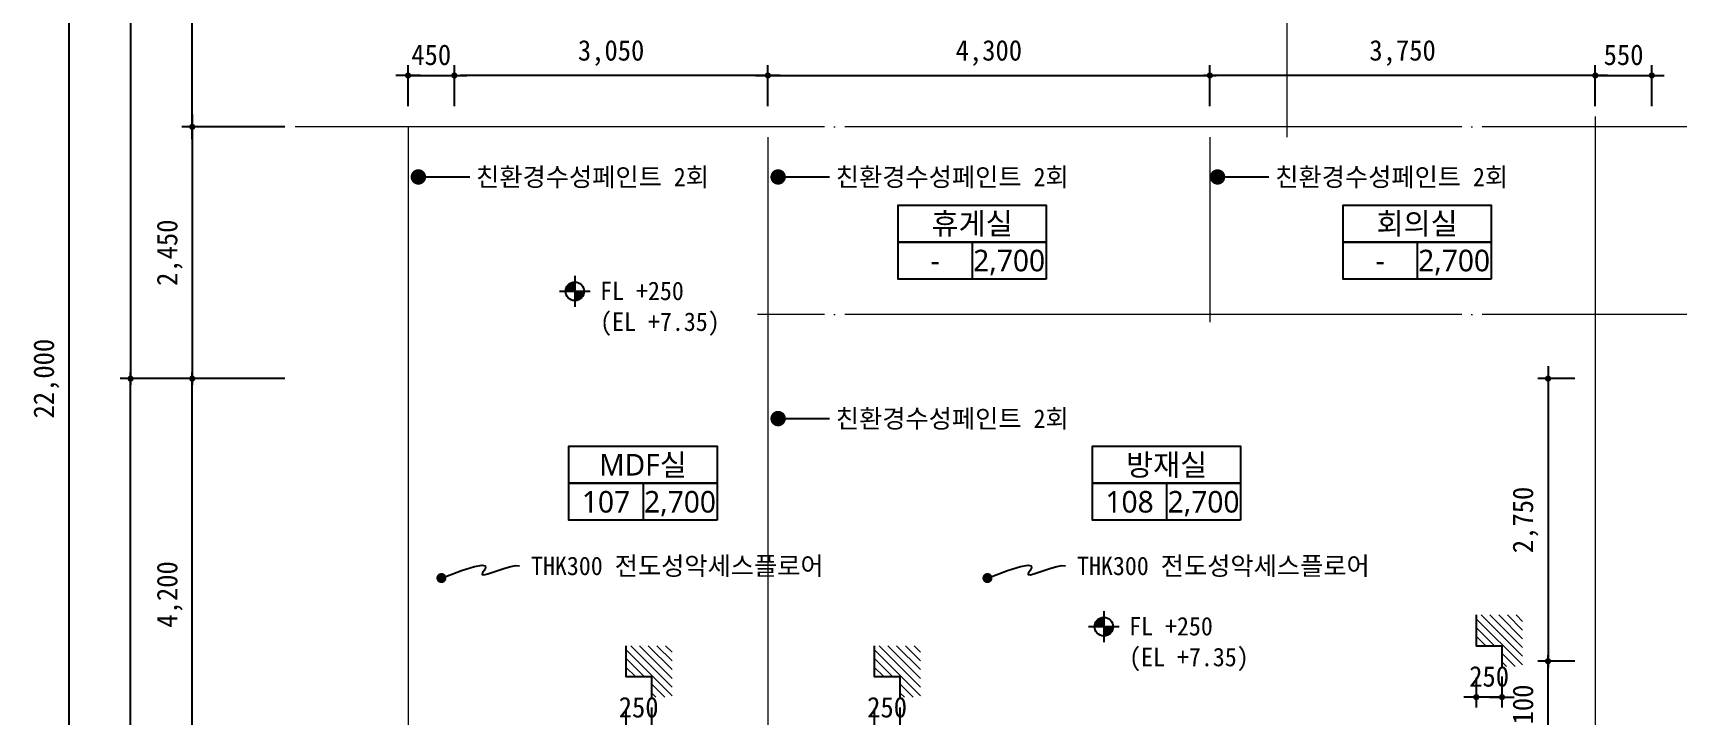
# Model space of a CAD drawing. Header units: inches. Extents: x 158004 to 351834, y 1422 to 34314.
# Drawn here: x 204784 to 220780, y 14360 to 20999 of the extents above; entities that cross this region are included whole.
import ezdxf
from ezdxf.enums import TextEntityAlignment as Align

# ---------------------------------------------------------------- set-up
doc = ezdxf.new("R2010")
doc.units = ezdxf.units.IN
doc.header["$LTSCALE"] = 2
doc.header["$MEASUREMENT"] = 0
doc.linetypes.add('CEN', pattern=[62, 60, -1, 0, -1])
doc.layers.get('0').update_dxf_attribs({"linetype": 'CONTINUOUS'})
for name, color, linetype, lineweight in [('A-AXIS-LINE', 1, 'CEN', 15), ('A-DIMS', 7, 'CONTINUOUS', 25), ('A-MKXS-LEAD', 7, 'CONTINUOUS', 25), ('A-MKXX-NAME', 3, 'CONTINUOUS', 25), ('A-MKXX-SYMB', 7, 'CONTINUOUS', 25), ('A-XXXX-HATC', 8, 'CONTINUOUS', 18), ('A-XXXX-SYMB', 7, 'CONTINUOUS', 25), ('A-XXXX-TXT2', 3, 'CONTINUOUS', 25)]:
    doc.layers.add(name, color=color, linetype=linetype, lineweight=lineweight)
doc.styles.add('HY울릉도L', font='H2GTRE.TTF')
doc.styles.add('돋움체', font='')
doc.styles.add('맑은고딕', font='malgun.ttf')
doc.styles.get('돋움체').set_extended_font_data('DotumChe')
doc.dimstyles.new('CDIM', dxfattribs={"dimtxt": 2, "dimasz": 0.6, "dimexe": 1, "dimexo": 1, "dimgap": 1, "dimtad": 1, "dimdec": 0, "dimrnd": 0.5, "dimzin": 0, "dimdsep": 32, "dimlunit": 6, "dimtxsty": 'HY울릉도L', "dimblk1": '_CIDOT', "dimblk2": '_CIDOT', "dimsah": 1, "dimcen": 4.5, "dimclrd": 2, "dimclre": 2, "dimclrt": 7, "dimadec": 0, "dimazin": 0, "dimtfac": 1, "dimtdec": 0, "dimtix": 1, "dimtmove": 2, "dimatfit": 1, "dimldrblk": '_CIDOT', "dimfxl": 1, "dimtolj": 1, "dimtzin": 0, "dimlwd": -1, "dimarcsym": 0})

# ---------------------------------------------------------------- blocks, each defined once
blk = doc.blocks.new('_CIDOT')
at = {"color": 0, "linetype": 'ByBlock'}
blk.add_line((2, 0), (-1, 0), dxfattribs=at)
at = {"color": 0, "linetype": 'ByBlock', "const_width": 0.5}
blk.add_lwpolyline([(-0.25, 0, 1), (0.25, 0, 1)], format="xyb", close=True, dxfattribs=at)
blk = doc.blocks.new('*D407')
at = {"layer": 'A-DIMS', "lineweight": -2, "transparency": 16777216}
for p, q in [((207234, 28634), (205634, 28634)), ((207234, 17634), (205634, 17634))]:
    blk.add_line(p, q, dxfattribs=at)
at = {"layer": 'A-DIMS', "transparency": 16777216}
blk.add_line((205734, 28574), (205734, 17694), dxfattribs=at)
at = {"layer": 'A-DIMS', "transparency": 16777216, "xscale": 60, "yscale": 60, "zscale": 60}
for p, rotation in [((205734, 28634), 90), ((205734, 17634), 270)]:
    blk.add_blockref('_CIDOT', p, dxfattribs=dict(at, rotation=rotation))
at = {"layer": 'A-DIMS', "color": 3, "transparency": 16777216, "insert": (205515, 23134), "char_height": 200, "attachment_point": 5, "rotation": 90, "style": '돋움체'}
blk.add_mtext('\\A1;11,000', dxfattribs=at)
blk = doc.blocks.new('*D408')
at = {"layer": 'A-DIMS', "lineweight": -2, "transparency": 16777216}
for p, q in [((207234, 20084), (206234, 20084)), ((207234, 17634), (206234, 17634))]:
    blk.add_line(p, q, dxfattribs=at)
at = {"layer": 'A-DIMS', "transparency": 16777216}
blk.add_line((206334, 20024), (206334, 17694), dxfattribs=at)
at = {"layer": 'A-DIMS', "transparency": 16777216, "xscale": 60, "yscale": 60, "zscale": 60}
for p, rotation in [((206334, 20084), 90), ((206334, 17634), 270)]:
    blk.add_blockref('_CIDOT', p, dxfattribs=dict(at, rotation=rotation))
at = {"layer": 'A-DIMS', "color": 3, "transparency": 16777216, "insert": (206115, 18859), "char_height": 200, "attachment_point": 5, "rotation": 90, "style": '돋움체'}
blk.add_mtext('\\A1;2,450', dxfattribs=at)
blk = doc.blocks.new('*D410')
at = {"layer": 'A-DIMS', "lineweight": -2, "transparency": 16777216}
for p, q in [((207234, 28634), (205034, 28634)), ((207234, 6634), (205034, 6634))]:
    blk.add_line(p, q, dxfattribs=at)
at = {"layer": 'A-DIMS', "transparency": 16777216}
blk.add_line((205134, 28574), (205134, 6694), dxfattribs=at)
at = {"layer": 'A-DIMS', "transparency": 16777216, "xscale": 60, "yscale": 60, "zscale": 60}
for p, rotation in [((205134, 28634), 90), ((205134, 6634), 270)]:
    blk.add_blockref('_CIDOT', p, dxfattribs=dict(at, rotation=rotation))
at = {"layer": 'A-DIMS', "color": 3, "transparency": 16777216, "insert": (204915, 17634), "char_height": 200, "attachment_point": 5, "rotation": 90, "style": '돋움체'}
blk.add_mtext('\\A1;22,000', dxfattribs=at)
blk = doc.blocks.new('*D439')
at = {"layer": 'A-DIMS', "lineweight": -2, "transparency": 16777216}
for p, q in [((207234, 17634), (206234, 17634)), ((207234, 13434), (206234, 13434))]:
    blk.add_line(p, q, dxfattribs=at)
at = {"layer": 'A-DIMS', "transparency": 16777216}
blk.add_line((206334, 13494), (206334, 17574), dxfattribs=at)
at = {"layer": 'A-DIMS', "transparency": 16777216, "xscale": 60, "yscale": 60, "zscale": 60}
for p, rotation in [((206334, 17634), 90), ((206334, 13434), 270)]:
    blk.add_blockref('_CIDOT', p, dxfattribs=dict(at, rotation=rotation))
at = {"layer": 'A-DIMS', "color": 3, "transparency": 16777216, "insert": (206115, 15534), "char_height": 200, "attachment_point": 5, "rotation": 90, "style": '돋움체'}
blk.add_mtext('\\A1;4,200', dxfattribs=at)
blk = doc.blocks.new('*D441')
at = {"layer": 'A-DIMS', "lineweight": -2, "transparency": 16777216}
for p, q in [((207234, 17634), (205634, 17634)), ((207234, 6634), (205634, 6634))]:
    blk.add_line(p, q, dxfattribs=at)
at = {"layer": 'A-DIMS', "transparency": 16777216}
blk.add_line((205734, 6694), (205734, 17574), dxfattribs=at)
at = {"layer": 'A-DIMS', "transparency": 16777216, "xscale": 60, "yscale": 60, "zscale": 60}
for p, rotation in [((205734, 17634), 90), ((205734, 6634), 270)]:
    blk.add_blockref('_CIDOT', p, dxfattribs=dict(at, rotation=rotation))
at = {"layer": 'A-DIMS', "color": 3, "transparency": 16777216, "insert": (205515, 12134), "char_height": 200, "attachment_point": 5, "rotation": 90, "style": '돋움체'}
blk.add_mtext('\\A1;11,000', dxfattribs=at)
blk = doc.blocks.new('*D442')
at = {"layer": 'A-DIMS', "lineweight": -2, "transparency": 16777216}
for p, q in [((207234, 22734), (206234, 22734)), ((207234, 20084), (206234, 20084))]:
    blk.add_line(p, q, dxfattribs=at)
at = {"layer": 'A-DIMS', "transparency": 16777216}
blk.add_line((206334, 20144), (206334, 22674), dxfattribs=at)
at = {"layer": 'A-DIMS', "transparency": 16777216, "xscale": 60, "yscale": 60, "zscale": 60}
for p, rotation in [((206334, 22734), 90), ((206334, 20084), 270)]:
    blk.add_blockref('_CIDOT', p, dxfattribs=dict(at, rotation=rotation))
at = {"layer": 'A-DIMS', "color": 3, "transparency": 16777216, "insert": (206115, 21409), "char_height": 200, "attachment_point": 5, "rotation": 90, "style": '돋움체'}
blk.add_mtext('\\A1;2,650', dxfattribs=at)
blk = doc.blocks.new('*D154')
at = {"layer": 'A-DIMS', "lineweight": -2, "transparency": 16777216}
for p, q in [((208884, 20284), (208884, 20684)), ((211934, 20284), (211934, 20684))]:
    blk.add_line(p, q, dxfattribs=at)
at = {"layer": 'A-DIMS', "transparency": 16777216}
blk.add_line((211874, 20584), (208944, 20584), dxfattribs=at)
at = {"layer": 'A-DIMS', "transparency": 16777216, "xscale": 60, "yscale": 60, "zscale": 60, "rotation": 180}
blk.add_blockref('_CIDOT', (208884, 20584), dxfattribs=at)
at = {"layer": 'A-DIMS', "transparency": 16777216, "xscale": 60, "yscale": 60, "zscale": 60}
blk.add_blockref('_CIDOT', (211934, 20584), dxfattribs=at)
at = {"layer": 'A-DIMS', "color": 3, "transparency": 16777216, "insert": (210409, 20803), "char_height": 200, "attachment_point": 5, "style": '돋움체'}
blk.add_mtext('\\A1;3,050', dxfattribs=at)
blk = doc.blocks.new('*D155')
at = {"layer": 'A-DIMS', "lineweight": -2, "transparency": 16777216}
for p, q in [((208434, 20284), (208434, 20684)), ((208884, 20284), (208884, 20684))]:
    blk.add_line(p, q, dxfattribs=at)
at = {"layer": 'A-DIMS', "transparency": 16777216}
for p, q in [((208374, 20584), (208314, 20584)), ((208434, 20584), (208884, 20584)), ((208944, 20584), (209004, 20584))]:
    blk.add_line(p, q, dxfattribs=at)
at = {"layer": 'A-DIMS', "transparency": 16777216, "xscale": 60, "yscale": 60, "zscale": 60}
blk.add_blockref('_CIDOT', (208434, 20584), dxfattribs=at)
at = {"layer": 'A-DIMS', "transparency": 16777216, "xscale": 60, "yscale": 60, "zscale": 60, "rotation": 180}
blk.add_blockref('_CIDOT', (208884, 20584), dxfattribs=at)
at = {"layer": 'A-DIMS', "color": 3, "transparency": 16777216, "insert": (208659, 20784), "char_height": 200, "attachment_point": 5, "style": '돋움체'}
blk.add_mtext('\\A1;450', dxfattribs=at)
blk = doc.blocks.new('*D156')
at = {"layer": 'A-DIMS', "lineweight": -2, "transparency": 16777216}
for p, q in [((211934, 20284), (211934, 20684)), ((216234, 20284), (216234, 20684))]:
    blk.add_line(p, q, dxfattribs=at)
at = {"layer": 'A-DIMS', "transparency": 16777216}
blk.add_line((211994, 20584), (216174, 20584), dxfattribs=at)
at = {"layer": 'A-DIMS', "transparency": 16777216, "xscale": 60, "yscale": 60, "zscale": 60, "rotation": 180}
blk.add_blockref('_CIDOT', (211934, 20584), dxfattribs=at)
at = {"layer": 'A-DIMS', "transparency": 16777216, "xscale": 60, "yscale": 60, "zscale": 60}
blk.add_blockref('_CIDOT', (216234, 20584), dxfattribs=at)
at = {"layer": 'A-DIMS', "color": 3, "transparency": 16777216, "insert": (214084, 20803), "char_height": 200, "attachment_point": 5, "style": '돋움체'}
blk.add_mtext('\\A1;4,300', dxfattribs=at)
blk = doc.blocks.new('*D157')
at = {"layer": 'A-DIMS', "lineweight": -2, "transparency": 16777216}
for p, q in [((216234, 20284), (216234, 20684)), ((219984, 20284), (219984, 20684))]:
    blk.add_line(p, q, dxfattribs=at)
at = {"layer": 'A-DIMS', "transparency": 16777216}
blk.add_line((219924, 20584), (216294, 20584), dxfattribs=at)
at = {"layer": 'A-DIMS', "transparency": 16777216, "xscale": 60, "yscale": 60, "zscale": 60, "rotation": 180}
blk.add_blockref('_CIDOT', (216234, 20584), dxfattribs=at)
at = {"layer": 'A-DIMS', "transparency": 16777216, "xscale": 60, "yscale": 60, "zscale": 60}
blk.add_blockref('_CIDOT', (219984, 20584), dxfattribs=at)
at = {"layer": 'A-DIMS', "color": 3, "transparency": 16777216, "insert": (218109, 20803), "char_height": 200, "attachment_point": 5, "style": '돋움체'}
blk.add_mtext('\\A1;3,750', dxfattribs=at)
blk = doc.blocks.new('*D158')
at = {"layer": 'A-DIMS', "lineweight": -2, "transparency": 16777216}
for p, q in [((219984, 20284), (219984, 20684)), ((220534, 20284), (220534, 20684))]:
    blk.add_line(p, q, dxfattribs=at)
at = {"layer": 'A-DIMS', "transparency": 16777216}
for p, q in [((219924, 20584), (219864, 20584)), ((219984, 20584), (220534, 20584)), ((220594, 20584), (220654, 20584))]:
    blk.add_line(p, q, dxfattribs=at)
at = {"layer": 'A-DIMS', "transparency": 16777216, "xscale": 60, "yscale": 60, "zscale": 60}
blk.add_blockref('_CIDOT', (219984, 20584), dxfattribs=at)
at = {"layer": 'A-DIMS', "transparency": 16777216, "xscale": 60, "yscale": 60, "zscale": 60, "rotation": 180}
blk.add_blockref('_CIDOT', (220534, 20584), dxfattribs=at)
at = {"layer": 'A-DIMS', "color": 3, "transparency": 16777216, "insert": (220259, 20784), "char_height": 200, "attachment_point": 5, "style": '돋움체'}
blk.add_mtext('\\A1;550', dxfattribs=at)
blk = doc.blocks.new('*D173')
at = {"layer": 'A-DIMS', "lineweight": -2, "transparency": 16777216}
for p, q in [((219784, 14884), (219424, 14884)), ((219784, 13784), (219424, 13784))]:
    blk.add_line(p, q, dxfattribs=at)
at = {"layer": 'A-DIMS', "transparency": 16777216}
blk.add_line((219524, 13844), (219524, 14824), dxfattribs=at)
at = {"layer": 'A-DIMS', "transparency": 16777216, "xscale": 60, "yscale": 60, "zscale": 60}
for p, rotation in [((219524, 14884), 90), ((219524, 13784), 270)]:
    blk.add_blockref('_CIDOT', p, dxfattribs=dict(at, rotation=rotation))
at = {"layer": 'A-DIMS', "color": 3, "transparency": 16777216, "insert": (219305, 14334), "char_height": 200, "attachment_point": 5, "rotation": 90, "style": '돋움체'}
blk.add_mtext('\\A1;1,100', dxfattribs=at)
blk = doc.blocks.new('*D174')
at = {"layer": 'A-DIMS', "lineweight": -2, "transparency": 16777216}
for p, q in [((219784, 17634), (219424, 17634)), ((219784, 14884), (219424, 14884))]:
    blk.add_line(p, q, dxfattribs=at)
at = {"layer": 'A-DIMS', "transparency": 16777216}
blk.add_line((219524, 17574), (219524, 14944), dxfattribs=at)
at = {"layer": 'A-DIMS', "transparency": 16777216, "xscale": 60, "yscale": 60, "zscale": 60}
for p, rotation in [((219524, 17634), 90), ((219524, 14884), 270)]:
    blk.add_blockref('_CIDOT', p, dxfattribs=dict(at, rotation=rotation))
at = {"layer": 'A-DIMS', "color": 3, "transparency": 16777216, "insert": (219305, 16259), "char_height": 200, "attachment_point": 5, "rotation": 90, "style": '돋움체'}
blk.add_mtext('\\A1;2,750', dxfattribs=at)
blk = doc.blocks.new('*D164')
at = {"layer": 'A-DIMS', "lineweight": -2, "transparency": 16777216}
for p, q in [((210552, 14422), (210552, 14135)), ((210802, 14434), (210802, 14135))]:
    blk.add_line(p, q, dxfattribs=at)
at = {"layer": 'A-DIMS', "transparency": 16777216}
for p, q in [((210492, 14235), (210432, 14235)), ((210802, 14235), (210552, 14235)), ((210862, 14235), (210922, 14235))]:
    blk.add_line(p, q, dxfattribs=at)
at = {"layer": 'A-DIMS', "transparency": 16777216, "xscale": 60, "yscale": 60, "zscale": 60}
blk.add_blockref('_CIDOT', (210552, 14235), dxfattribs=at)
at = {"layer": 'A-DIMS', "transparency": 16777216, "xscale": 60, "yscale": 60, "zscale": 60, "rotation": 180}
blk.add_blockref('_CIDOT', (210802, 14235), dxfattribs=at)
at = {"layer": 'A-DIMS', "color": 3, "transparency": 16777216, "insert": (210677, 14435), "char_height": 200, "attachment_point": 5, "style": '돋움체'}
blk.add_mtext('\\A1;250', dxfattribs=at)
blk = doc.blocks.new('*D172')
at = {"layer": 'A-DIMS', "lineweight": -2, "transparency": 16777216}
for p, q in [((212969, 14422), (212969, 14135)), ((213219, 14434), (213219, 14135))]:
    blk.add_line(p, q, dxfattribs=at)
at = {"layer": 'A-DIMS', "transparency": 16777216}
for p, q in [((212909, 14235), (212849, 14235)), ((213219, 14235), (212969, 14235)), ((213279, 14235), (213339, 14235))]:
    blk.add_line(p, q, dxfattribs=at)
at = {"layer": 'A-DIMS', "transparency": 16777216, "xscale": 60, "yscale": 60, "zscale": 60}
blk.add_blockref('_CIDOT', (212969, 14235), dxfattribs=at)
at = {"layer": 'A-DIMS', "transparency": 16777216, "xscale": 60, "yscale": 60, "zscale": 60, "rotation": 180}
blk.add_blockref('_CIDOT', (213219, 14235), dxfattribs=at)
at = {"layer": 'A-DIMS', "color": 3, "transparency": 16777216, "insert": (213094, 14435), "char_height": 200, "attachment_point": 5, "style": '돋움체'}
blk.add_mtext('\\A1;250', dxfattribs=at)
blk = doc.blocks.new('*D178')
at = {"layer": 'A-DIMS', "lineweight": -2, "transparency": 16777216}
for p, q in [((218826, 14722), (218826, 14435)), ((219076, 14734), (219076, 14435))]:
    blk.add_line(p, q, dxfattribs=at)
at = {"layer": 'A-DIMS', "transparency": 16777216}
for p, q in [((218766, 14535), (218706, 14535)), ((219076, 14535), (218826, 14535)), ((219136, 14535), (219196, 14535))]:
    blk.add_line(p, q, dxfattribs=at)
at = {"layer": 'A-DIMS', "transparency": 16777216, "xscale": 60, "yscale": 60, "zscale": 60}
blk.add_blockref('_CIDOT', (218826, 14535), dxfattribs=at)
at = {"layer": 'A-DIMS', "transparency": 16777216, "xscale": 60, "yscale": 60, "zscale": 60, "rotation": 180}
blk.add_blockref('_CIDOT', (219076, 14535), dxfattribs=at)
at = {"layer": 'A-DIMS', "color": 3, "transparency": 16777216, "insert": (218951, 14735), "char_height": 200, "attachment_point": 5, "style": '돋움체'}
blk.add_mtext('\\A1;250', dxfattribs=at)

msp = doc.modelspace()

# ---------------------------------------------------------------- hatches: boundary and pattern name
at = {"layer": 'A-XXXX-HATC'}
h = msp.add_hatch(dxfattribs=at)
h.set_pattern_fill('BRICK', color=256, scale=60.000001, angle=90, style=0)
h.set_pattern_definition([(135, (299408.82, -97529.413), (-42.426407, -42.426407), [])])
h.paths.add_polyline_path([(219276, 15334), (218826, 15334), (218826, 15034), (219076, 15034), (219076, 14834), (219276, 14834)])
h = msp.add_hatch(dxfattribs=at)
h.set_pattern_fill('BRICK', color=256, scale=60.000001, angle=90, style=0)
h.set_pattern_definition([(135, (291134.73, -97829.413), (-42.426407, -42.426407), [])])
h.paths.add_polyline_path([(211001.9, 15034), (210551.9, 15034), (210551.9, 14734), (210801.9, 14734), (210801.9, 14534), (211001.9, 14534)])
h = msp.add_hatch(dxfattribs=at)
h.set_pattern_fill('BRICK', color=256, scale=60.000001, angle=90, style=0)
h.set_pattern_definition([(135, (293551.623, -97829.413), (-42.426407, -42.426407), [])])
h.paths.add_polyline_path([(213418.8, 15034), (212968.8, 15034), (212968.8, 14734), (213218.8, 14734), (213218.8, 14534), (213418.8, 14534)])
at = {"layer": 'A-XXXX-SYMB'}
h = msp.add_hatch(color=256, dxfattribs=at)
h.paths.add_polyline_path([(210056, 18574, 0.4142136), (209966, 18484), (210056, 18484)])
h.paths.add_polyline_path([(210146, 18484), (210056, 18484), (210056, 18394, 0.4142136)])
h = msp.add_hatch(color=256, dxfattribs=at)
h.paths.add_polyline_path([(215202.6, 15310.8, 0.4142136), (215112.6, 15220.8), (215202.6, 15220.8)])
h.paths.add_polyline_path([(215292.6, 15220.8), (215202.6, 15220.8), (215202.6, 15130.8, 0.4142136)])

# ---------------------------------------------------------------- linework, layer by layer
at = {"layer": 'A-AXIS-LINE', "ltscale": 50}
for p, q in [((216984, 29634), (216984, 19984)), ((219984, 20184), (219984, 10934)), ((224884, 20084), (207334, 20084)), ((208434, 20084), (208434, 6134)), ((211934, 19984), (211934, 13334)), ((216234, 19984), (216234, 18184)), ((224884, 18259), (211834, 18259))]:
    msp.add_line(p, q, dxfattribs=at)
at = {"layer": 'A-MKXS-LEAD'}
for p, q in [((208534, 19596.5), (209034, 19596.5)), ((212034, 19596.5), (212534, 19596.5)), ((216309, 19596.5), (216809, 19596.5)), ((212034, 17245), (212534, 17245))]:
    msp.add_line(p, q, dxfattribs=at)
for points, const_width in [([(208534, 19634, -1), (208534, 19559, -1)], 75), ([(212034, 19634, -1), (212034, 19559, -1)], 75), ([(216309, 19634, -1), (216309, 19559, -1)], 75), ([(212034, 17282.5, -1), (212034, 17207.5, -1)], 75), ([(208733.4, 15696, 1), (208783.1, 15691, 1)], 48), ([(214045.7, 15696, 1), (214095.4, 15691, 1)], 48)]:
    msp.add_lwpolyline(points, format="xyb", close=True, dxfattribs=dict(at, const_width=const_width))
for points in [[(208758.2, 15693.5), (208953.7, 15767.2), (209081.1, 15807), (209153.6, 15819.9), (209184.4, 15813), (209186.7, 15793.1), (209173.7, 15767.5), (209158.7, 15743.2), (209154.8, 15727), (209172.1, 15724.4), (209208.3, 15733.2), (209258, 15749.6), (209315.8, 15769.8), (209376.2, 15790), (209433.9, 15806.3), (209483.2, 15814.9), (209519, 15812.1)], [(214070.5, 15693.5), (214266.1, 15767.2), (214393.4, 15807), (214465.9, 15819.9), (214496.7, 15813), (214499, 15793.1), (214486, 15767.5), (214471, 15743.2), (214467.1, 15727), (214484.4, 15724.4), (214520.6, 15733.2), (214570.4, 15749.6), (214628.1, 15769.8), (214688.6, 15790), (214746.2, 15806.3), (214795.6, 15814.9), (214831.3, 15812.1)]]:
    msp.add_lwpolyline(points, dxfattribs=at)
at = {"layer": 'A-MKXX-SYMB'}
for p, q in [((213921.4, 18963.2), (213921.4, 18603.2)), ((218250.4, 18963.2), (218250.4, 18603.2)), ((210719.4, 16615.6), (210719.4, 16255.6)), ((215813.1, 16615.6), (215813.1, 16255.6))]:
    msp.add_line(p, q, dxfattribs=at)
for points in [[(214641.4, 18963.2), (213201.4, 18963.2), (213201.4, 19323.2), (214641.4, 19323.2)], [(218970.4, 18963.2), (217530.4, 18963.2), (217530.4, 19323.2), (218970.4, 19323.2)], [(214641.4, 18603.2), (213201.4, 18603.2), (213201.4, 18963.2), (214641.4, 18963.2)], [(218970.4, 18603.2), (217530.4, 18603.2), (217530.4, 18963.2), (218970.4, 18963.2)], [(211439.4, 16615.6), (209999.4, 16615.6), (209999.4, 16975.6), (211439.4, 16975.6)], [(216533.1, 16615.6), (215093.1, 16615.6), (215093.1, 16975.6), (216533.1, 16975.6)], [(211439.4, 16255.6), (209999.4, 16255.6), (209999.4, 16615.6), (211439.4, 16615.6)], [(216533.1, 16255.6), (215093.1, 16255.6), (215093.1, 16615.6), (216533.1, 16615.6)]]:
    msp.add_lwpolyline(points, close=True, dxfattribs=at)
at = {"layer": 'A-XXXX-SYMB'}
for p, q in [((210056, 18634), (210056, 18334)), ((209906, 18484), (210206, 18484)), ((215202.6, 15370.8), (215202.6, 15070.8)), ((215052.6, 15220.8), (215352.6, 15220.8))]:
    msp.add_line(p, q, dxfattribs=at)
for points in [[(218826, 15334), (218826, 15184), (218826, 15034), (219076, 15034), (219076, 14834)], [(210551.9, 15034), (210551.9, 14884), (210551.9, 14734), (210801.9, 14734), (210801.9, 14534)], [(212968.8, 15034), (212968.8, 14884), (212968.8, 14734), (213218.8, 14734), (213218.8, 14534)]]:
    msp.add_lwpolyline(points, dxfattribs=at)
for centre in [(210056, 18484), (215202.6, 15220.8)]:
    msp.add_circle(centre, 90, dxfattribs=at)

# ---------------------------------------------------------------- texts
at = {"layer": 'A-MKXX-NAME', "style": '맑은고딕'}
for s, p in [('휴게실', (213921.4, 19143.2)), ('회의실', (218250.4, 19143.2)), ('2,700', (214281.4, 18783.2)), ('2,700', (218610.4, 18783.2)), ('-', (213561.4, 18783.2)), ('-', (217890.4, 18783.2)), ('MDF실', (210719.4, 16795.6)), ('방재실', (215813.1, 16795.6)), ('107', (210359.4, 16435.6)), ('2,700', (211079.4, 16435.6)), ('108', (215453.1, 16435.6)), ('2,700', (216173.1, 16435.6))]:
    msp.add_text(s, height=210, dxfattribs=at).set_placement(p, align=Align.MIDDLE_CENTER)
at = {"layer": 'A-XXXX-TXT2', "style": '돋움체'}
for s, p in [('친환경수성페인트 2회', (209095.5, 19596.5)), ('친환경수성페인트 2회', (212595.5, 19596.5)), ('친환경수성페인트 2회', (216870.5, 19596.5)), ('FL +250', (210302.3, 18488.2)), ('(EL +7.35)', (210302.3, 18188.2)), ('친환경수성페인트 2회', (212595.5, 17245)), ('THK300 전도성악세스플로어', (209629.7, 15812.1)), ('THK300 전도성악세스플로어', (214942, 15812.1)), ('FL +250', (215448.9, 15225)), ('(EL +7.35)', (215448.9, 14925))]:
    msp.add_text(s, height=180, dxfattribs=at).set_placement(p, align=Align.MIDDLE_LEFT)

# ---------------------------------------------------------------- dimensions: what is measured, and where the dimension line sits
at = {"layer": 'A-DIMS'}
for base, p1, p2, angle, picture, middle in [((205134, 6634), (207334, 28634), (207334, 6634), 270, '*D410', (204915, 17634)), ((205734, 17634), (207334, 28634), (207334, 17634), 270, '*D407', (205515, 23134)), ((206334, 22734), (207334, 20084), (207334, 22734), 90, '*D442', (206115, 21409)), ((208884, 20584), (211934, 20184), (208884, 20184), 180, '*D154', (210409, 20803)), ((216234, 20584), (219984, 20184), (216234, 20184), 180, '*D157', (218109, 20803)), ((206334, 17634), (207334, 20084), (207334, 17634), 270, '*D408', (206115, 18859)), ((205734, 17634), (207334, 6634), (207334, 17634), 90, '*D441', (205515, 12134)), ((206334, 17634), (207334, 13434), (207334, 17634), 90, '*D439', (206115, 15534)), ((219524, 14884), (219884, 17634), (219884, 14884), 270, '*D174', (219305, 16259)), ((219524, 14884), (219884, 13784), (219884, 14884), 90, '*D173', (219305, 14334)), ((218826, 14535), (219076, 14834), (218826, 14821.7), 180, '*D178', (218951, 14735.1)), ((210551.9, 14235), (210801.9, 14534), (210551.9, 14521.7), 180, '*D164', (210676.9, 14435.1)), ((212968.8, 14235), (213218.8, 14534), (212968.8, 14521.7), 180, '*D172', (213093.8, 14435.1))]:
    dim = msp.add_linear_dim(base=base, p1=p1, p2=p2, angle=angle, dimstyle='CDIM', override={"dimscale": 100, "dimtxsty": '돋움체', "dimclrd": 256, "dimclre": 256, "dimclrt": 3}, dxfattribs=at)
    dim.commit()
    dim.dimension.update_dxf_attribs({"geometry": picture, "text_midpoint": middle})
for base, p1, p2, picture, middle in [((208884, 20584), (208434, 20184), (208884, 20184), '*D155', (208659, 20784.1)), ((216234, 20584), (211934, 20184), (216234, 20184), '*D156', (214084, 20803)), ((220534, 20584), (219984, 20184), (220534, 20184), '*D158', (220259, 20784.1))]:
    dim = msp.add_linear_dim(base=base, p1=p1, p2=p2, dimstyle='CDIM', override={"dimscale": 100, "dimtxsty": '돋움체', "dimclrd": 256, "dimclre": 256, "dimclrt": 3}, dxfattribs=at)
    dim.commit()
    dim.dimension.update_dxf_attribs({"geometry": picture, "text_midpoint": middle})

doc.saveas('drawing.dxf')
